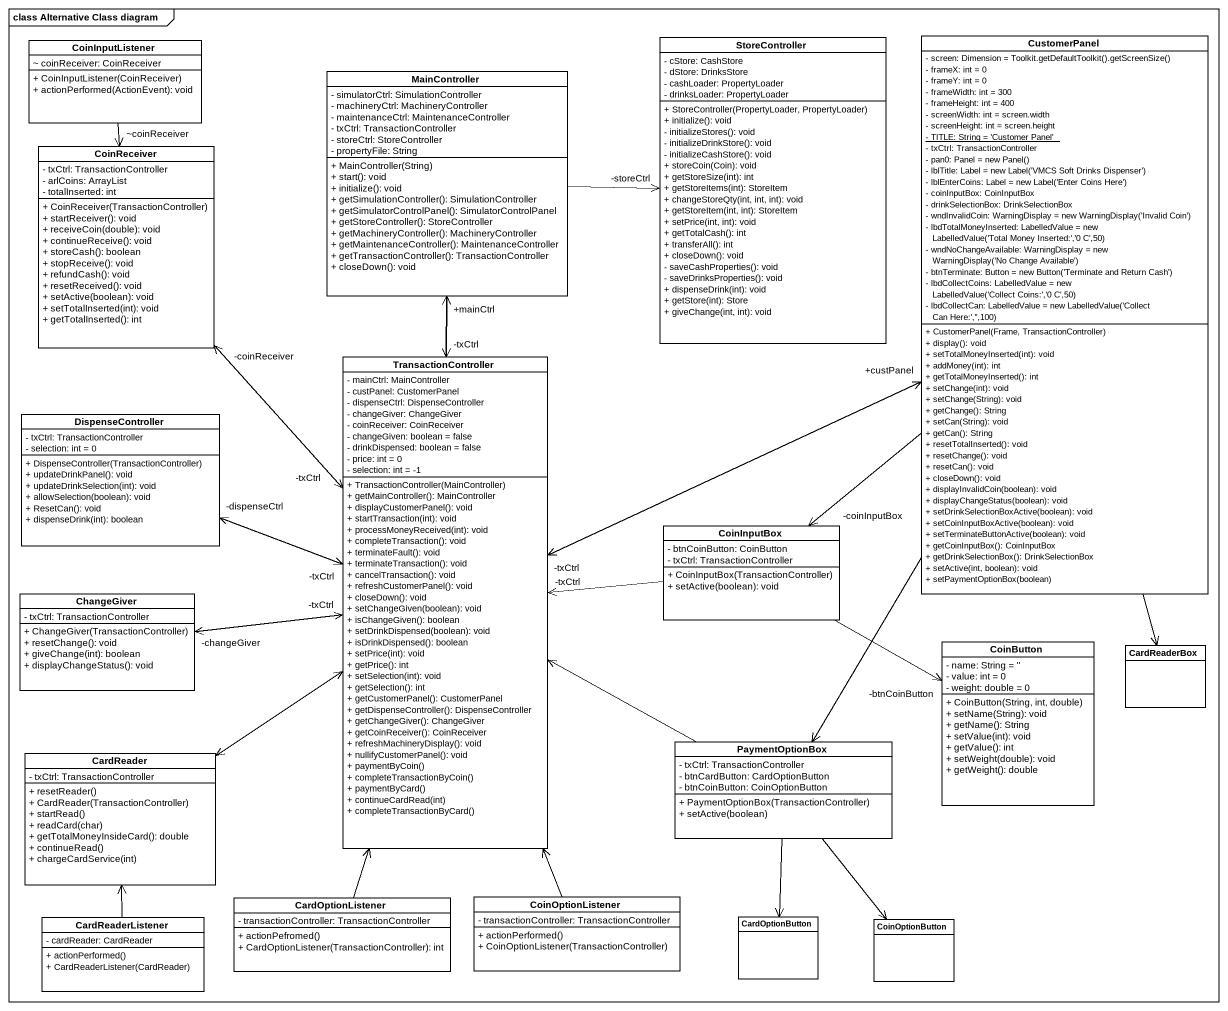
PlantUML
@startuml
mainframe class Alternative Class diagram
hide circle
hide empty members
skinparam classAttributeIconSize 0
class CoinInputListener {
  ~ coinReceiver: CoinReceiver
  + CoinInputListener(CoinReceiver)
  + actionPerformed(ActionEvent): void
}
class StoreController {
  - cStore: CashStore
  - dStore: DrinksStore
  - cashLoader: PropertyLoader
  - drinksLoader: PropertyLoader
  + StoreController(PropertyLoader, PropertyLoader)
  + initialize(): void
  - initializeStores(): void
  - initializeDrinkStore(): void
  - initializeCashStore(): void
  + storeCoin(Coin): void
  + getStoreSize(int): int
  + getStoreItems(int): StoreItem
  + changeStoreQty(int, int, int): void
  + getStoreItem(int, int): StoreItem
  + setPrice(int, int): void
  + getTotalCash(): int
  + transferAll(): int
  + closeDown(): void
  - saveCashProperties(): void
  - saveDrinksProperties(): void
  + dispenseDrink(int): void
  + getStore(int): Store
  + giveChange(int, int): void
}
class CustomerPanel {
  {field} - screen: Dimension = Toolkit.getDefaultToolkit().getScreenSize()
  - frameX: int = 0
  - frameY: int = 0
  - frameWidth: int = 300
  - frameHeight: int = 400
  - screenWidth: int = screen.width
  - screenHeight: int = screen.height
  {static} - TITLE: String = 'Customer Panel'
  - txCtrl: TransactionController
  {field} - pan0: Panel = new Panel()
  {field} - lblTitle: Label = new Label('VMCS Soft Drinks Dispenser')
  {field} - lblEnterCoins: Label = new Label('Enter Coins Here')
  - coinInputBox: CoinInputBox
  - drinkSelectionBox: DrinkSelectionBox
  {field} - wndInvalidCoin: WarningDisplay = new WarningDisplay('Invalid Coin')
  {field} - lbdTotalMoneyInserted: LabelledValue = new LabelledValue('Total Money Inserted:','0 C',50)
  {field} - wndNoChangeAvailable: WarningDisplay = new WarningDisplay('No Change Available')
  {field} - btnTerminate: Button = new Button('Terminate and Return Cash')
  {field} - lbdCollectCoins: LabelledValue = new LabelledValue('Collect Coins:','0 C',50)
  {field} - lbdCollectCan: LabelledValue = new LabelledValue('Collect Can Here:','',100)
  + CustomerPanel(Frame, TransactionController)
  + display(): void
  + setTotalMoneyInserted(int): void
  + addMoney(int): int
  + getTotalMoneyInserted(): int
  + setChange(int): void
  + setChange(String): void
  + getChange(): String
  + setCan(String): void
  + getCan(): String
  + resetTotalInserted(): void
  + resetChange(): void
  + resetCan(): void
  + closeDown(): void
  + displayInvalidCoin(boolean): void
  + displayChangeStatus(boolean): void
  + setDrinkSelectionBoxActive(boolean): void
  + setCoinInputBoxActive(boolean): void
  + setTerminateButtonActive(boolean): void
  + getCoinInputBox(): CoinInputBox
  + getDrinkSelectionBox(): DrinkSelectionBox
  + setActive(int, boolean): void
  + setPaymentOptionBox(boolean)
}
class MainController {
  - simulatorCtrl: SimulationController
  - machineryCtrl: MachineryController
  - maintenanceCtrl: MaintenanceController
  - txCtrl: TransactionController
  - storeCtrl: StoreController
  - propertyFile: String
  + MainController(String)
  + start(): void
  + initialize(): void
  + getSimulationController(): SimulationController
  + getSimulatorControlPanel(): SimulatorControlPanel
  + getStoreController(): StoreController
  + getMachineryController(): MachineryController
  + getMaintenanceController(): MaintenanceController
  + getTransactionController(): TransactionController
  + closeDown(): void
}
class CoinReceiver {
  - txCtrl: TransactionController
  - arlCoins: ArrayList
  - totalInserted: int
  + CoinReceiver(TransactionController)
  + startReceiver(): void
  + receiveCoin(double): void
  + continueReceive(): void
  + storeCash(): boolean
  + stopReceive(): void
  + refundCash(): void
  + resetReceived(): void
  + setActive(boolean): void
  + setTotalInserted(int): void
  + getTotalInserted(): int
}
class TransactionController {
  - mainCtrl: MainController
  - custPanel: CustomerPanel
  - dispenseCtrl: DispenseController
  - changeGiver: ChangeGiver
  - coinReceiver: CoinReceiver
  - changeGiven: boolean = false
  - drinkDispensed: boolean = false
  - price: int = 0
  - selection: int = -1
  + TransactionController(MainController)
  + getMainController(): MainController
  + displayCustomerPanel(): void
  + startTransaction(int): void
  + processMoneyReceived(int): void
  + completeTransaction(): void
  + terminateFault(): void
  + terminateTransaction(): void
  + cancelTransaction(): void
  + refreshCustomerPanel(): void
  + closeDown(): void
  + setChangeGiven(boolean): void
  + isChangeGiven(): boolean
  + setDrinkDispensed(boolean): void
  + isDrinkDispensed(): boolean
  + setPrice(int): void
  + getPrice(): int
  + setSelection(int): void
  + getSelection(): int
  + getCustomerPanel(): CustomerPanel
  + getDispenseController(): DispenseController
  + getChangeGiver(): ChangeGiver
  + getCoinReceiver(): CoinReceiver
  + refreshMachineryDisplay(): void
  + nullifyCustomerPanel(): void
  + paymentByCoin()
  + completeTransactionByCoin()
  + paymentByCard()
  + continueCardRead(int)
  + completeTransactionByCard()
}
class DispenseController {
  - txCtrl: TransactionController
  - selection: int = 0
  + DispenseController(TransactionController)
  + updateDrinkPanel(): void
  + updateDrinkSelection(int): void
  + allowSelection(boolean): void
  + ResetCan(): void
  + dispenseDrink(int): boolean
}
class CoinInputBox {
  - btnCoinButton: CoinButton
  - txCtrl: TransactionController
  + CoinInputBox(TransactionController)
  + setActive(boolean): void
}
class ChangeGiver {
  - txCtrl: TransactionController
  + ChangeGiver(TransactionController)
  + resetChange(): void
  + giveChange(int): boolean
  + displayChangeStatus(): void
}
class CoinButton {
  - name: String = ''
  - value: int = 0
  - weight: double = 0
  + CoinButton(String, int, double)
  + setName(String): void
  + getName(): String
  + setValue(int): void
  + getValue(): int
  + setWeight(double): void
  + getWeight(): double
}
class CardReaderBox
class CardReader {
  - txCtrl: TransactionController
  + resetReader()
  + CardReader(TransactionController)
  + startRead()
  + readCard(char)
  + getTotalMoneyInsideCard(): double
  + continueRead()
  + chargeCardService(int)
}
class PaymentOptionBox {
  - txCtrl: TransactionController
  - btnCardButton: CardOptionButton
  - btnCoinButton: CoinOptionButton
  + PaymentOptionBox(TransactionController)
  + setActive(boolean)
}
class CardReaderListener {
  - cardReader: CardReader
  + actionPerformed()
  + CardReaderListener(CardReader)
}
class CardOptionListener {
  - transactionController: TransactionController
  + actionPefromed()
  + CardOptionListener(TransactionController): int
}
class CoinOptionListener {
  - transactionController: TransactionController
  + actionPerformed()
  + CoinOptionListener(TransactionController)
}
class CardOptionButton
class CoinOptionButton
CoinInputListener --> "~coinReceiver" CoinReceiver
CustomerPanel -left-> "-txCtrl" TransactionController
CustomerPanel --> "-coinInputBox" CoinInputBox
CustomerPanel --> CardReaderBox
CustomerPanel --> PaymentOptionBox
MainController -right-> "-storeCtrl" StoreController
MainController --> "-txCtrl" TransactionController
CoinReceiver --> "-txCtrl" TransactionController
TransactionController -right-> "+custPanel" CustomerPanel
TransactionController -up-> "+mainCtrl" MainController
TransactionController -up-> "-coinReceiver" CoinReceiver
TransactionController -left-> "-dispenseCtrl" DispenseController
TransactionController -left-> "-changeGiver" ChangeGiver
DispenseController -right-> "-txCtrl" TransactionController
CoinInputBox -left-> "-txCtrl" TransactionController
CoinInputBox -right-> "-btnCoinButton" CoinButton
ChangeGiver -right-> "-txCtrl" TransactionController
CardReader <-up-> TransactionController
PaymentOptionBox -left-> TransactionController
PaymentOptionBox --> CardOptionButton
PaymentOptionBox --> CoinOptionButton
CardReaderListener -up-> CardReader
CardOptionListener -up-> TransactionController
CoinOptionListener -up-> TransactionController
@enduml
